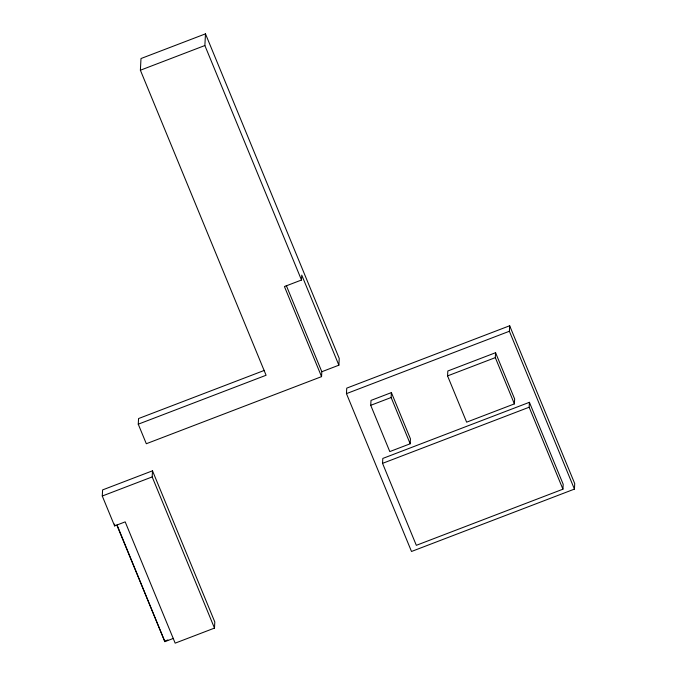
<?xml version="1.0" encoding="UTF-8"?>
<svg xmlns="http://www.w3.org/2000/svg" width="677" height="677" viewBox="0 0 677 677"><rect width="100%" height="100%" fill="white"/><g stroke="black" fill="none" stroke-linecap="round" stroke-linejoin="round"><path stroke-width="1.02" d="M102.278 496.021L102.599 489.911L152.503 470.811L214.804 621.985L214.482 628.095L175.165 643.15L125.186 521.865L114.599 525.919L102.278 496.021L152.181 476.921L152.503 470.811M114.599 525.919L114.692 524.066M138.26 424.191L266.086 375.253L140.384 70.222L140.994 58.535L205.478 33.85L339.228 358.421L338.872 365.191L321.82 371.724L321.558 376.632L146.317 443.731L138.26 424.191L138.557 418.555L264.411 370.37M173.532 638.343L164.866 641.652L117.07 525.03M321.558 376.632L284.433 286.549L301.493 280.016L204.869 45.528L205.478 33.85M301.493 280.016L301.756 275.107L338.872 365.191M346.455 393.633L346.742 388.133L509.671 325.755L574.722 483.59L574.434 489.099L411.506 551.476L346.455 393.633L509.383 331.256L509.671 325.755M370.734 405.32L370.996 400.412L391.391 392.601L410.457 438.865L410.194 443.773L389.8 451.584L370.734 405.32L391.137 397.509L391.391 392.601M382.547 463.356L382.801 458.439L529.414 402.307L563.188 484.275L562.934 489.192L416.33 545.323L382.547 463.356L529.152 407.224L529.414 402.307M447.565 375.904L447.819 370.996L495.572 352.709L514.638 398.973L514.385 403.89L466.631 422.169L447.565 375.904L495.319 357.625L495.572 352.709M140.384 70.222L204.869 45.528M164.9 641.094L167.837 639.968M509.383 331.256L574.434 489.099M529.152 407.224L562.934 489.192M495.319 357.625L514.385 403.89M391.137 397.509L410.194 443.773M286.295 285.508L321.82 371.724M152.181 476.921L214.482 628.095M116.893 525.225L164.866 641.652"/></g></svg>
